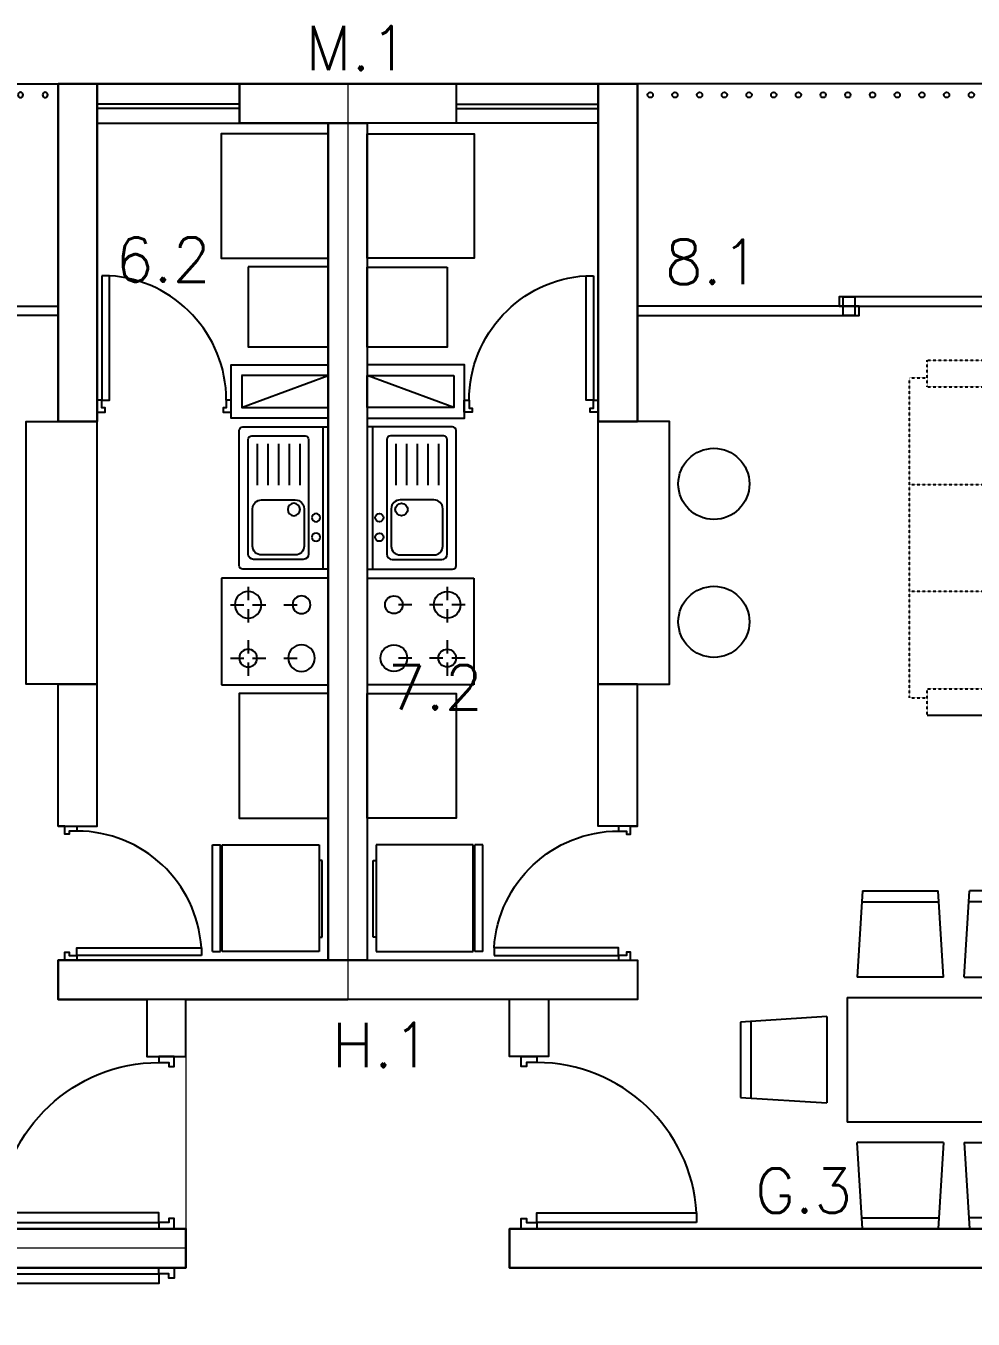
# Model space of a CAD drawing. Header units: inches. Extents: x -1960 to 5063, y 53 to 5870.
# Drawn here: x 1170 to 1703, y 714 to 1442 of the extents above; entities that cross this region are included whole.
import ezdxf

# ---------------------------------------------------------------- set-up
doc = ezdxf.new("R2010")
doc.units = ezdxf.units.IN
doc.header["$MEASUREMENT"] = 0
doc.linetypes.add('HIDDEN', pattern=[0.375, 0.25, -0.125])
for name, color, linetype in [('00_CONJUNTO', 1, 'Continuous'), ('00_ESTRUCTURA X', 3, 'Continuous'), ('00_ESTRUCTURA Y', 2, 'Continuous'), ('01 BLOQUES MUEBLES', 1, 'Continuous'), ('01 MUROS', 7, 'Continuous'), ('01 PUERTAS Y VENTANAS', 246, 'Continuous'), ('REV_JM', 201, 'Continuous')]:
    doc.layers.add(name, color=color, linetype=linetype)
for name, color, linetype, lineweight, plot in [('01 NO IMPRIMIR', 6, 'Continuous', 13, False), ('Distancia Origen', 130, 'Continuous', 5, False), ('Envigado', 130, 'Continuous', 5, False), ('Losas', 7, 'Continuous', 5, False), ('Nombres Muros X', 3, 'Continuous', 5, False), ('Nombres Muros Y', 2, 'Continuous', 5, False)]:
    doc.layers.add(name, color=color, linetype=linetype, lineweight=lineweight, plot=plot)
doc.styles.add('ARQ', font='SIMPLEX.shx')

# ---------------------------------------------------------------- blocks, each defined once
blk = doc.blocks.new('nombres muros y')
at = {"layer": 'Nombres Muros Y', "ltscale": 2, "style": 'ARQ'}
for s, p in [('6.2', (739.32, -44.32)), ('8.1', (1048.39, -45.6)), ('7.2', (892.42, -284.98))]:
    blk.add_text(s, height=25, dxfattribs=at).set_placement(p)
blk = doc.blocks.new('Nombres muros X')
at = {"layer": 'Nombres Muros X', "ltscale": 2, "style": 'ARQ'}
for s, p in [('M.1', (846.36, -20.66)), ('H.1', (861.16, -581.5)), ('G.3', (1099.18, -663.39))]:
    blk.add_text(s, height=25, dxfattribs=at).set_placement(p)
blk = doc.blocks.new('*U24')
at = {"layer": '01 PUERTAS Y VENTANAS'}
for points in [[(1555.74, 4997.81), (1633.73, 4997.81), (1633.73, 4993.11), (1555.74, 4993.11)], [(1633.73, 4997.81), (1633.73, 5000.81), (1641.24, 5000.81), (1641.24, 4995.81), (1638.66, 4995.81), (1638.66, 4997.81)], [(1633.73, 4916.81), (1633.73, 4919.82), (1638.66, 4919.82), (1638.66, 4921.82), (1641.24, 4921.82), (1641.24, 4916.81)]]:
    blk.add_lwpolyline(points, close=True, dxfattribs=at)
at = {"layer": '01 PUERTAS Y VENTANAS', "color": 8}
blk.add_arc((1633.85, 4998.08), 78.27, 183.64651, 269.91585, dxfattribs=at)
blk = doc.blocks.new('lav')
at = {"layer": '01 BLOQUES MUEBLES'}
for p, q in [((53035.94, -1515.88), (53035.94, -1455.88)), ((53035.94, -1455.88), (53040.41, -1455.88)), ((53040.41, -1515.88), (53040.41, -1455.88)), ((53041.37, -1515.88), (53041.37, -1455.88)), ((53041.37, -1455.88), (53095.92, -1455.88)), ((53095.92, -1455.88), (53095.92, -1515.88)), ((53097.55, -1464.75), (53095.92, -1464.75)), ((53097.55, -1507.95), (53097.55, -1464.75)), ((53095.92, -1507.95), (53097.55, -1507.95)), ((53035.94, -1515.88), (53040.41, -1515.88)), ((53095.92, -1515.88), (53041.37, -1515.88))]:
    blk.add_line(p, q, dxfattribs=at)
blk = doc.blocks.new('*U28')
at = {"layer": '01 PUERTAS Y VENTANAS'}
for points in [[(1557.24, 4993.31), (1560.24, 4993.31), (1560.24, 4998.24), (1562.24, 4998.24), (1562.24, 5000.81), (1557.24, 5000.81)], [(1638.24, 4993.31), (1641.24, 4993.31), (1641.24, 5000.81), (1636.23, 5000.81), (1636.23, 4998.24), (1638.24, 4998.24)], [(1638.24, 4915.31), (1638.24, 4993.31), (1633.53, 4993.31), (1633.53, 4915.31)]]:
    blk.add_lwpolyline(points, close=True, dxfattribs=at)
at = {"layer": '01 PUERTAS Y VENTANAS', "color": 8}
blk.add_arc((1638.51, 4993.42), 78.27, 180.08415, 266.35349, dxfattribs=at)
blk = doc.blocks.new('*U25')
at = {"layer": '01 PUERTAS Y VENTANAS'}
for points in [[(1644.24, 4993.31), (1641.24, 4993.31), (1641.24, 5000.81), (1646.24, 5000.81), (1646.24, 4998.24), (1644.24, 4998.24)], [(1725.24, 4993.31), (1722.24, 4993.31), (1722.24, 4998.24), (1720.23, 4998.24), (1720.23, 5000.81), (1725.24, 5000.81)], [(1644.24, 4915.31), (1644.24, 4993.31), (1648.95, 4993.31), (1648.95, 4915.31)]]:
    blk.add_lwpolyline(points, close=True, dxfattribs=at)
at = {"layer": '01 PUERTAS Y VENTANAS', "color": 8}
blk.add_arc((1643.97, 4993.42), 78.27, 273.64651, 359.91585, dxfattribs=at)
blk = doc.blocks.new('*U17')
at = {"layer": '01 MUROS', "ltscale": 9}
blk.add_circle((0, 0), 1.5, dxfattribs=at)
blk = doc.blocks.new('*U18')
at = {"layer": '01 MUROS', "color": 0, "linetype": 'ByBlock', "lineweight": -2, "transparency": 16777216}
for p in [(0, 0), (13.9, 0), (27.8, 0), (41.7, 0), (55.6, 0), (69.49, 0), (83.39, 0), (97.29, 0), (111.19, 0), (125.09, 0), (138.99, 0), (152.89, 0), (166.79, 0), (180.68, 0), (194.58, 0), (208.48, 0), (222.38, 0)]:
    blk.add_blockref('*U17', p, dxfattribs=at)
blk = doc.blocks.new('DM')
at = {"ltscale": 9}
blk.add_line((61243.01, -9286.39), (61291.69, -9304.39), dxfattribs=at)
at = {"layer": '00_CONJUNTO'}
blk.add_lwpolyline([(61161.69, -9278.39), (61161.69, -9278.39), (61139.69, -9278.39)], dxfattribs=at)
at = {"layer": '01 BLOQUES MUEBLES', "ltscale": 0.02}
for p, q in [((61231.69, -9190.39), (61231.69, -9130.39)), ((61231.69, -9130.39), (61291.69, -9130.39)), ((61246.69, -9142.89), (61246.69, -9135.39)), ((61246.69, -9142.89), (61246.69, -9135.39)), ((61246.69, -9142.89), (61246.69, -9135.39)), ((61246.69, -9142.89), (61246.69, -9135.39)), ((61246.69, -9142.89), (61246.69, -9135.39)), ((61236.69, -9145.39), (61244.19, -9145.39)), ((61236.69, -9145.39), (61244.19, -9145.39)), ((61236.69, -9145.39), (61244.19, -9145.39)), ((61236.69, -9145.39), (61244.19, -9145.39)), ((61236.69, -9145.39), (61244.19, -9145.39)), ((61246.69, -9155.39), (61246.69, -9147.89)), ((61246.69, -9155.39), (61246.69, -9147.89)), ((61246.69, -9155.39), (61246.69, -9147.89)), ((61246.69, -9155.39), (61246.69, -9147.89)), ((61246.69, -9155.39), (61246.69, -9147.89)), ((61249.19, -9145.39), (61256.69, -9145.39)), ((61249.19, -9145.39), (61256.69, -9145.39)), ((61249.19, -9145.39), (61256.69, -9145.39)), ((61249.19, -9145.39), (61256.69, -9145.39)), ((61249.19, -9145.39), (61256.69, -9145.39)), ((61266.69, -9145.39), (61274.19, -9145.39)), ((61266.69, -9145.39), (61274.19, -9145.39)), ((61266.69, -9145.39), (61274.19, -9145.39)), ((61266.69, -9145.39), (61274.19, -9145.39)), ((61266.69, -9145.39), (61274.19, -9145.39)), ((61246.69, -9172.89), (61246.69, -9165.39)), ((61246.69, -9172.89), (61246.69, -9165.39)), ((61246.69, -9172.89), (61246.69, -9165.39)), ((61246.69, -9172.89), (61246.69, -9165.39)), ((61246.69, -9172.89), (61246.69, -9165.39)), ((61236.69, -9175.39), (61244.19, -9175.39)), ((61236.69, -9175.39), (61244.19, -9175.39)), ((61236.69, -9175.39), (61244.19, -9175.39)), ((61236.69, -9175.39), (61244.19, -9175.39)), ((61236.69, -9175.39), (61244.19, -9175.39)), ((61246.69, -9185.39), (61246.69, -9177.89)), ((61246.69, -9185.39), (61246.69, -9177.89)), ((61246.69, -9185.39), (61246.69, -9177.89)), ((61246.69, -9185.39), (61246.69, -9177.89)), ((61246.69, -9185.39), (61246.69, -9177.89)), ((61249.19, -9175.39), (61256.69, -9175.39)), ((61249.19, -9175.39), (61256.69, -9175.39)), ((61249.19, -9175.39), (61256.69, -9175.39)), ((61249.19, -9175.39), (61256.69, -9175.39)), ((61249.19, -9175.39), (61256.69, -9175.39)), ((61266.69, -9175.39), (61274.19, -9175.39)), ((61266.69, -9175.39), (61274.19, -9175.39)), ((61266.69, -9175.39), (61274.19, -9175.39)), ((61266.69, -9175.39), (61274.19, -9175.39)), ((61266.69, -9175.39), (61274.19, -9175.39)), ((61291.69, -9190.39), (61231.69, -9190.39)), ((61291.69, -9190.39), (61231.69, -9190.39)), ((61291.69, -9190.39), (61231.69, -9190.39)), ((61291.69, -9190.39), (61231.69, -9190.39)), ((61291.69, -9190.39), (61231.69, -9190.39))]:
    blk.add_line(p, q, dxfattribs=at)
at = {"layer": '01 BLOQUES MUEBLES'}
for p, q in [((61288.69, -9275.39), (61288.69, -9195.39)), ((61277.69, -9200.89), (61249.69, -9200.89)), ((61273.19, -9203.39), (61254.19, -9203.39)), ((61246.69, -9203.89), (61246.69, -9233.89)), ((61249.19, -9208.39), (61249.19, -9229.39)), ((61278.19, -9229.39), (61278.19, -9208.39)), ((61280.69, -9268.39), (61280.69, -9203.89)), ((61246.69, -9233.89), (61246.69, -9268.39)), ((61254.19, -9234.39), (61273.19, -9234.39)), ((61251.69, -9265.83), (61251.69, -9242.74)), ((61257.69, -9265.83), (61257.69, -9242.74)), ((61263.69, -9265.83), (61263.69, -9242.74)), ((61269.69, -9265.83), (61269.69, -9242.74)), ((61275.69, -9265.83), (61275.69, -9242.74)), ((61248.69, -9270.39), (61278.69, -9270.39))]:
    blk.add_line(p, q, dxfattribs=at)
blk.add_lwpolyline([(61291.69, -9125.39), (61241.69, -9125.39), (61241.69, -9055.39), (61291.69, -9055.39)], close=True, dxfattribs=at)
for points in [[(61161.69, -9130.78), (61121.69, -9130.78), (61121.69, -9278.39), (61161.69, -9278.39)], [(61161.69, -9130.78), (61161.69, -9278.39)], [(61246.69, -9365.39), (61246.69, -9320.39), (61291.69, -9320.39), (61291.69, -9365.39), (61246.69, -9365.39)], [(61291.55, -9440.39), (61231.55, -9440.39), (61231.55, -9370.39), (61291.69, -9370.39), (61291.69, -9440.39)]]:
    blk.add_lwpolyline(points, dxfattribs=at)
blk.add_lwpolyline([(61243.69, -9275.39), (61291.69, -9275.39), (61291.69, -9195.39), (61243.69, -9195.39, 0.414214), (61241.69, -9197.39), (61241.69, -9273.39, 0.414214)], format="xyb", close=True, dxfattribs=at)
at = {"layer": '01 BLOQUES MUEBLES', "ltscale": 0.02}
for centre, radius in [((61276.69, -9145.39), 7.5), ((61276.69, -9145.39), 7.5), ((61276.69, -9145.39), 7.5), ((61276.69, -9145.39), 7.5), ((61276.69, -9145.39), 7.5), ((61246.69, -9145.39), 5), ((61246.69, -9145.39), 5), ((61246.69, -9145.39), 5), ((61246.69, -9145.39), 5), ((61246.69, -9145.39), 5), ((61246.69, -9175.39), 7.5), ((61246.69, -9175.39), 7.5), ((61246.69, -9175.39), 7.5), ((61246.69, -9175.39), 7.5), ((61246.69, -9175.39), 7.5), ((61276.69, -9175.39), 5), ((61276.69, -9175.39), 5), ((61276.69, -9175.39), 5), ((61276.69, -9175.39), 5), ((61276.69, -9175.39), 5)]:
    blk.add_circle(centre, radius, dxfattribs=at)
at = {"layer": '01 BLOQUES MUEBLES'}
for centre, radius in [((61284.87, -9213.39), 2.32), ((61284.87, -9224.39), 2.32), ((61272.42, -9228.96), 3.5)]:
    blk.add_circle(centre, radius, dxfattribs=at)
for centre, radius, start, end in [((61249.69, -9203.89), 3, 90, 180), ((61254.19, -9208.39), 5, 90, 180), ((61273.19, -9208.39), 5, 0, 90), ((61277.69, -9203.89), 3, 0, 90), ((61254.19, -9229.39), 5, 180, 270), ((61273.19, -9229.39), 5, 270, 360), ((61248.69, -9268.39), 2, 180, 270), ((61278.69, -9268.39), 2, 270, 0)]:
    blk.add_arc(centre, radius, start, end, dxfattribs=at)
at = {"layer": '01 MUROS'}
for points in [[(60689.69, -8824.39), (60879.69, -8824.39), (60879.69, -8982.39), (60765.08, -8982.39), (60765.08, -9004.39), (60901.69, -9004.39), (60901.69, -8824.39), (61211.69, -8824.39), (61211.69, -8813.39)], [(61139.69, -8975.39), (61139.69, -8953.39), (61189.69, -8953.39), (61189.69, -8921.32), (61211.69, -8921.32), (61211.69, -8953.39), (61302.69, -8953.39)], [(61143.6, -9050.78), (61139.69, -9050.78), (61161.69, -9050.78), (61161.69, -9446.39), (61291.69, -9446.39), (61291.69, -8975.39), (61161.69, -8975.39), (61139.69, -8975.39)], [(61139.69, -9050.78), (61139.69, -9130.78), (61161.69, -9130.78)], [(61302.69, -9468.39), (61139.69, -9468.39), (61139.69, -9278.39), (61161.69, -9278.39)], [(61291.69, -9280.39), (61237.08, -9280.39), (61237.08, -9310.39), (61291.69, -9310.39)], [(61243.08, -9304.39), (61243.08, -9286.39), (61291.69, -9286.39), (61291.69, -9304.39), (61243.01, -9304.39)], [(60879.69, -9423.39), (60879.69, -9468.39), (61302.69, -9468.39)], [(61161.69, -9445.64), (61161.69, -9468.39)], [(61241.76, -9468.39), (61241.76, -9446.39)], [(61241.76, -9454.59), (61161.69, -9454.59)], [(61241.76, -9457.01), (61161.69, -9457.01)]]:
    blk.add_lwpolyline(points, dxfattribs=at)
blk.add_lwpolyline([(61014.9, -9343.39), (61139.69, -9343.39), (61139.69, -9338.11), (61014.9, -9338.11)], close=True, dxfattribs=at)
blk.add_blockref('*U18', (60910.1, -9462.17), dxfattribs=at)
at = {"layer": '01 PUERTAS Y VENTANAS', "xscale": 1.153931916447351, "yscale": 1.153931916447351, "zscale": 1.153931916447351, "rotation": 270}
blk.add_blockref('*U25', (55434.42, -6930.51), dxfattribs=at)
at = {"layer": '01 PUERTAS Y VENTANAS', "xscale": -0.8975026016796874, "yscale": 0.8975026016796874, "zscale": 0.8975026016796874}
for name, p in [('*U24', (62616.62, -13463.63)), ('*U28', (62634.71, -13772))]:
    blk.add_blockref(name, p, dxfattribs=at)
at = {"layer": 'REV_JM', "xscale": -1, "rotation": 180}
blk.add_blockref('lav', (8190.77, -10496.27), dxfattribs=at)
blk = doc.blocks.new('*U15')
at = {"layer": '01 MUROS', "ltscale": 9}
blk.add_circle((0, 0), 1.5, dxfattribs=at)
blk = doc.blocks.new('*U16')
at = {"layer": '01 MUROS', "color": 0, "linetype": 'ByBlock', "lineweight": -2, "transparency": 16777216}
for p in [(0, 0), (13.9, 0), (27.8, 0), (41.7, 0), (55.6, 0), (69.49, 0), (83.39, 0), (97.29, 0), (111.19, 0), (125.09, 0), (138.99, 0), (152.89, 0), (166.79, 0), (180.68, 0), (194.58, 0), (208.48, 0), (222.38, 0)]:
    blk.add_blockref('*U15', p, dxfattribs=at)
blk = doc.blocks.new('DM2')
at = {"ltscale": 9}
blk.add_line((63904.89, -9525.63), (63953.56, -9543.63), dxfattribs=at)
at = {"layer": '00_CONJUNTO'}
blk.add_lwpolyline([(63823.56, -9517.63), (63823.56, -9517.63), (63801.56, -9517.63)], dxfattribs=at)
at = {"layer": '01 BLOQUES MUEBLES'}
for p, q in [((63572.26, -9069.7), (63614.76, -9069.7)), ((63674.87, -9069.7), (63632.37, -9069.7)), ((63617.8, -9112.2), (63569.23, -9112.2)), ((63629.33, -9112.2), (63677.9, -9112.2)), ((63563.57, -9123.63), (63683.57, -9123.63)), ((63683.56, -9193.63), (63683.57, -9123.63)), ((63694.99, -9182.92), (63694.99, -9134.35)), ((63737.49, -9137.38), (63737.49, -9179.88)), ((63683.56, -9193.63), (63563.56, -9193.63)), ((63617.8, -9205.06), (63569.23, -9205.06)), ((63629.33, -9205.06), (63677.9, -9205.06)), ((63572.26, -9247.56), (63614.76, -9247.56)), ((63572.26, -9253.63), (63614.76, -9253.63)), ((63674.87, -9247.56), (63632.37, -9247.56)), ((63674.87, -9253.63), (63632.37, -9253.63)), ((63950.56, -9514.63), (63950.56, -9434.63)), ((63908.56, -9443.13), (63908.56, -9473.13)), ((63939.56, -9440.13), (63911.56, -9440.13)), ((63935.06, -9442.63), (63916.06, -9442.63)), ((63942.56, -9507.63), (63942.56, -9443.13)), ((63911.06, -9447.63), (63911.06, -9468.63)), ((63940.06, -9468.63), (63940.06, -9447.63)), ((63908.56, -9473.13), (63908.56, -9507.63)), ((63916.06, -9473.63), (63935.06, -9473.63)), ((63913.56, -9505.08), (63913.56, -9481.98)), ((63919.56, -9505.08), (63919.56, -9481.98)), ((63925.56, -9505.08), (63925.56, -9481.98)), ((63931.56, -9505.08), (63931.56, -9481.98)), ((63937.56, -9505.08), (63937.56, -9481.98)), ((63910.56, -9509.63), (63940.56, -9509.63))]:
    blk.add_line(p, q, dxfattribs=at)
at = {"layer": '01 BLOQUES MUEBLES', "linetype": 'HIDDEN', "ltscale": 0.01}
for p, q in [((63638.56, -9352.29), (63638.56, -9367.29)), ((63648.56, -9362.29), (63638.56, -9362.29)), ((63648.56, -9362.29), (63648.56, -9542.29)), ((63638.56, -9367.29), (63578.56, -9367.29)), ((63648.56, -9422.29), (63578.56, -9422.29)), ((63648.56, -9482.29), (63578.56, -9482.29)), ((63638.56, -9537.29), (63578.56, -9537.29)), ((63638.56, -9537.29), (63638.56, -9552.29)), ((63648.56, -9542.29), (63638.56, -9542.29)), ((63638.56, -9552.29), (63563.56, -9552.29))]:
    blk.add_line(p, q, dxfattribs=at)
at = {"layer": '01 BLOQUES MUEBLES', "ltscale": 0.02}
for p, q in [((63893.56, -9429.63), (63893.56, -9369.63)), ((63893.56, -9369.63), (63953.56, -9369.63)), ((63908.56, -9382.13), (63908.56, -9374.63)), ((63908.56, -9382.13), (63908.56, -9374.63)), ((63908.56, -9382.13), (63908.56, -9374.63)), ((63908.56, -9382.13), (63908.56, -9374.63)), ((63908.56, -9382.13), (63908.56, -9374.63)), ((63898.56, -9384.63), (63906.06, -9384.63)), ((63898.56, -9384.63), (63906.06, -9384.63)), ((63898.56, -9384.63), (63906.06, -9384.63)), ((63898.56, -9384.63), (63906.06, -9384.63)), ((63898.56, -9384.63), (63906.06, -9384.63)), ((63911.06, -9384.63), (63918.56, -9384.63)), ((63911.06, -9384.63), (63918.56, -9384.63)), ((63911.06, -9384.63), (63918.56, -9384.63)), ((63911.06, -9384.63), (63918.56, -9384.63)), ((63911.06, -9384.63), (63918.56, -9384.63)), ((63928.56, -9384.63), (63936.06, -9384.63)), ((63928.56, -9384.63), (63936.06, -9384.63)), ((63928.56, -9384.63), (63936.06, -9384.63)), ((63928.56, -9384.63), (63936.06, -9384.63)), ((63928.56, -9384.63), (63936.06, -9384.63)), ((63908.56, -9394.63), (63908.56, -9387.13)), ((63908.56, -9394.63), (63908.56, -9387.13)), ((63908.56, -9394.63), (63908.56, -9387.13)), ((63908.56, -9394.63), (63908.56, -9387.13)), ((63908.56, -9394.63), (63908.56, -9387.13)), ((63908.56, -9412.13), (63908.56, -9404.63)), ((63908.56, -9412.13), (63908.56, -9404.63)), ((63908.56, -9412.13), (63908.56, -9404.63)), ((63908.56, -9412.13), (63908.56, -9404.63)), ((63908.56, -9412.13), (63908.56, -9404.63)), ((63898.56, -9414.63), (63906.06, -9414.63)), ((63898.56, -9414.63), (63906.06, -9414.63)), ((63898.56, -9414.63), (63906.06, -9414.63)), ((63898.56, -9414.63), (63906.06, -9414.63)), ((63898.56, -9414.63), (63906.06, -9414.63)), ((63908.56, -9424.63), (63908.56, -9417.13)), ((63908.56, -9424.63), (63908.56, -9417.13)), ((63908.56, -9424.63), (63908.56, -9417.13)), ((63908.56, -9424.63), (63908.56, -9417.13)), ((63908.56, -9424.63), (63908.56, -9417.13)), ((63911.06, -9414.63), (63918.56, -9414.63)), ((63911.06, -9414.63), (63918.56, -9414.63)), ((63911.06, -9414.63), (63918.56, -9414.63)), ((63911.06, -9414.63), (63918.56, -9414.63)), ((63911.06, -9414.63), (63918.56, -9414.63)), ((63928.56, -9414.63), (63936.06, -9414.63)), ((63928.56, -9414.63), (63936.06, -9414.63)), ((63928.56, -9414.63), (63936.06, -9414.63)), ((63928.56, -9414.63), (63936.06, -9414.63)), ((63928.56, -9414.63), (63936.06, -9414.63)), ((63953.56, -9429.63), (63893.56, -9429.63)), ((63953.56, -9429.63), (63893.56, -9429.63)), ((63953.56, -9429.63), (63893.56, -9429.63)), ((63953.56, -9429.63), (63893.56, -9429.63)), ((63953.56, -9429.63), (63893.56, -9429.63))]:
    blk.add_line(p, q, dxfattribs=at)
at = {"layer": '01 BLOQUES MUEBLES'}
for points in [[(63614.76, -9063.63), (63572.26, -9063.63)], [(63617.8, -9112.2), (63614.76, -9063.63)], [(63629.33, -9112.2), (63632.37, -9063.63)], [(63674.87, -9063.63), (63632.37, -9063.63)], [(63674.87, -9063.63), (63677.9, -9112.2)], [(63743.56, -9137.38), (63694.99, -9134.35)], [(63743.56, -9179.88), (63743.56, -9137.38)], [(63694.99, -9182.92), (63743.56, -9179.88)], [(63617.8, -9205.06), (63614.76, -9253.63)], [(63629.33, -9205.06), (63632.37, -9253.63)], [(63674.87, -9253.63), (63677.9, -9205.06)], [(63563.56, -9552.29), (63563.56, -9352.29), (63638.56, -9352.29)], [(63823.56, -9370.02), (63783.56, -9370.02), (63783.56, -9517.63), (63823.56, -9517.63)], [(63823.56, -9370.02), (63823.56, -9517.63)], [(63908.56, -9604.63), (63908.56, -9559.63), (63953.56, -9559.63), (63953.56, -9604.63), (63908.56, -9604.63)], [(63953.42, -9679.63), (63893.42, -9679.63), (63893.42, -9609.63), (63953.56, -9609.63), (63953.56, -9679.63)]]:
    blk.add_lwpolyline(points, dxfattribs=at)
blk.add_lwpolyline([(63953.56, -9364.63), (63903.56, -9364.63), (63903.56, -9294.63), (63953.56, -9294.63)], close=True, dxfattribs=at)
blk.add_lwpolyline([(63905.56, -9514.63), (63953.56, -9514.63), (63953.56, -9434.63), (63905.56, -9434.63, 0.414214), (63903.56, -9436.63), (63903.56, -9512.63, 0.414214)], format="xyb", close=True, dxfattribs=at)
at = {"layer": '01 BLOQUES MUEBLES', "ltscale": 0.02}
for centre, radius in [((63938.56, -9384.63), 7.5), ((63938.56, -9384.63), 7.5), ((63938.56, -9384.63), 7.5), ((63938.56, -9384.63), 7.5), ((63938.56, -9384.63), 7.5), ((63908.56, -9384.63), 5), ((63908.56, -9384.63), 5), ((63908.56, -9384.63), 5), ((63908.56, -9384.63), 5), ((63908.56, -9384.63), 5), ((63908.56, -9414.63), 7.5), ((63908.56, -9414.63), 7.5), ((63908.56, -9414.63), 7.5), ((63908.56, -9414.63), 7.5), ((63908.56, -9414.63), 7.5), ((63938.56, -9414.63), 5), ((63938.56, -9414.63), 5), ((63938.56, -9414.63), 5), ((63938.56, -9414.63), 5), ((63938.56, -9414.63), 5)]:
    blk.add_circle(centre, radius, dxfattribs=at)
at = {"layer": '01 BLOQUES MUEBLES'}
for centre, radius in [((63758.56, -9405.02), 20), ((63946.74, -9452.63), 2.32), ((63758.56, -9482.63), 20), ((63934.29, -9468.21), 3.5), ((63946.74, -9463.63), 2.32)]:
    blk.add_circle(centre, radius, dxfattribs=at)
for centre, radius, start, end in [((63911.56, -9443.13), 3, 90, 180), ((63916.06, -9447.63), 5, 90, 180), ((63935.06, -9447.63), 5, 0, 90), ((63939.56, -9443.13), 3, 0, 90), ((63916.06, -9468.63), 5, 180, 270), ((63935.06, -9468.63), 5, 270, 360), ((63910.56, -9507.63), 2, 180, 270), ((63940.56, -9507.63), 2, 270, 0)]:
    blk.add_arc(centre, radius, start, end, dxfattribs=at)
at = {"layer": '01 MUROS'}
for points in [[(63351.56, -9063.63), (63541.56, -9063.63), (63541.56, -9221.63), (63426.96, -9221.63), (63426.96, -9243.63), (63563.56, -9243.63), (63563.56, -9063.63), (63873.56, -9063.63), (63873.56, -9052.63)], [(63801.56, -9214.63), (63801.56, -9192.63), (63851.56, -9192.63), (63851.56, -9160.56), (63873.56, -9160.56), (63873.56, -9192.63), (63964.56, -9192.63)], [(63805.48, -9290.02), (63801.56, -9290.02), (63823.56, -9290.02), (63823.56, -9685.63), (63953.56, -9685.63), (63953.56, -9214.63), (63823.56, -9214.63), (63801.56, -9214.63)], [(63801.56, -9290.02), (63801.56, -9370.02), (63823.56, -9370.02)], [(63964.56, -9707.63), (63801.56, -9707.63), (63801.56, -9517.63), (63823.56, -9517.63)], [(63953.56, -9519.63), (63898.95, -9519.63), (63898.95, -9549.63), (63953.56, -9549.63)], [(63904.95, -9543.63), (63904.95, -9525.63), (63953.56, -9525.63), (63953.56, -9543.63), (63904.89, -9543.63)], [(63541.56, -9662.63), (63541.56, -9707.63), (63964.56, -9707.63)], [(63823.56, -9684.89), (63823.56, -9707.63)], [(63903.63, -9707.63), (63903.63, -9685.63)], [(63903.63, -9693.83), (63823.56, -9693.83)], [(63903.63, -9696.26), (63823.56, -9696.26)]]:
    blk.add_lwpolyline(points, dxfattribs=at)
for points in [[(63676.77, -9582.63), (63801.56, -9582.63), (63801.56, -9577.36), (63676.77, -9577.36)], [(63679.27, -9577.36), (63685.86, -9577.36), (63685.86, -9587.91), (63679.27, -9587.91)], [(63563.56, -9587.91), (63688.08, -9587.91), (63688.08, -9582.63), (63563.56, -9582.63)]]:
    blk.add_lwpolyline(points, close=True, dxfattribs=at)
blk.add_blockref('*U16', (63571.98, -9701.41), dxfattribs=at)
at = {"layer": '01 PUERTAS Y VENTANAS', "xscale": 1.153931916447351, "yscale": 1.153931916447351, "zscale": 1.153931916447351, "rotation": 270}
blk.add_blockref('*U25', (58096.3, -7169.75), dxfattribs=at)
at = {"layer": '01 PUERTAS Y VENTANAS', "xscale": -0.8975026016796874, "yscale": 0.8975026016796874, "zscale": 0.8975026016796874}
for name, p in [('*U24', (65278.49, -13702.88)), ('*U28', (65296.58, -14011.24))]:
    blk.add_blockref(name, p, dxfattribs=at)
at = {"layer": 'REV_JM', "xscale": -1, "rotation": 180}
blk.add_blockref('lav', (10852.65, -10735.52), dxfattribs=at)
blk = doc.blocks.new('est')
at = {"layer": '00_ESTRUCTURA X'}
for points in [[(66312.05, -25837.11), (66433.92, -25837.11), (66433.92, -25859.11), (66312.05, -25859.11), (66312.05, -25837.11)], [(66312.05, -25859.11), (66312.05, -25837.11), (66433.92, -25837.11), (66433.92, -25859.11), (66312.05, -25859.11)], [(66209.99, -26352.11), (66209.99, -26330.11), (66535.99, -26330.11), (66535.99, -26352.11), (66209.99, -26352.11)], [(65395.99, -26503.11), (66281.99, -26503.11), (66281.99, -26481.11), (65395.99, -26481.11), (65395.99, -26503.11)], [(66463.99, -26481.11), (66463.99, -26503.11), (68716.92, -26503.11), (68716.92, -26481.11), (66463.99, -26481.11)]]:
    blk.add_lwpolyline(points, dxfattribs=at)
at = {"layer": '00_ESTRUCTURA X', "ltscale": 2}
for points in [[(65838.99, -26481.11), (66281.99, -26481.11), (66281.99, -26503.11), (65838.99, -26503.11)], [(66463.99, -26481.11), (67027.22, -26481.11), (67027.22, -26503.11), (66463.99, -26503.11)]]:
    blk.add_lwpolyline(points, close=True, dxfattribs=at)
at = {"layer": '00_ESTRUCTURA Y', "color": 2}
for points in [[(66209.99, -26027.11), (66209.99, -25837.11), (66231.99, -25837.11), (66231.99, -26027.11), (66209.99, -26027.11)], [(66535.99, -26027.11), (66535.99, -25837.11), (66513.99, -25837.11), (66513.99, -26027.11), (66535.99, -26027.11)], [(66361.99, -25859.11), (66383.99, -25859.11), (66383.99, -26330.11), (66361.99, -26330.11), (66361.99, -25859.11), (66383.99, -25859.11)]]:
    blk.add_lwpolyline(points, dxfattribs=at)
blk = doc.blocks.new('Muro Y')
at = {"layer": '00_ESTRUCTURA Y', "color": 2}
for points in [[(66209.99, -26027.11), (66209.99, -25837.11), (66231.99, -25837.11), (66231.99, -26027.11), (66209.99, -26027.11)], [(66535.99, -26027.11), (66535.99, -25837.11), (66513.99, -25837.11), (66513.99, -26027.11), (66535.99, -26027.11)], [(66361.99, -25859.11), (66383.99, -25859.11), (66383.99, -26330.11), (66361.99, -26330.11), (66361.99, -25859.11), (66383.99, -25859.11)]]:
    blk.add_lwpolyline(points, dxfattribs=at)

msp = doc.modelspace()

# ---------------------------------------------------------------- linework, layer by layer
at = {"layer": '00_ESTRUCTURA X'}
for points in [[(1289.78, 1409.03), (1411.65, 1409.03), (1411.65, 1387.03), (1289.78, 1387.03), (1289.78, 1409.03)], [(1289.78, 1387.03), (1289.78, 1409.03), (1411.65, 1409.03), (1411.65, 1387.03), (1289.78, 1387.03)], [(1187.71, 894.03), (1187.71, 916.03), (1513.71, 916.03), (1513.71, 894.03), (1187.71, 894.03)], [(1441.71, 765.03), (1441.71, 743.03), (3694.65, 743.03), (3694.65, 765.03), (1441.71, 765.03)]]:
    msp.add_lwpolyline(points, dxfattribs=at)
at = {"layer": '00_ESTRUCTURA Y'}
for points in [[(1187.71, 1219.03), (1187.71, 1409.03), (1209.71, 1409.03), (1209.71, 1219.03), (1187.71, 1219.03)], [(1513.71, 1219.03), (1513.71, 1409.03), (1491.71, 1409.03), (1491.71, 1219.03), (1513.71, 1219.03)], [(1339.71, 1387.03), (1361.71, 1387.03), (1361.71, 916.03), (1339.71, 916.03), (1339.71, 1387.03), (1361.71, 1387.03)]]:
    msp.add_lwpolyline(points, dxfattribs=at)
at = {"layer": '01 MUROS'}
msp.add_lwpolyline([(1441.71, 754.03), (1441.71, 743.03), (1944.65, 743.03)], dxfattribs=at)
at = {"layer": 'Envigado', "ltscale": 2}
msp.add_lwpolyline([(4208.65, 1409.03), (2859.71, 1409.03), (2859.71, 1364.03), (2412.71, 1364.03), (2412.71, 1057.03), (2220.71, 1057.03), (2220.71, 1364.03), (1773.71, 1364.03), (1773.71, 1409.03), (927.71, 1409.03), (927.71, 1364.03), (480.71, 1364.03), (480.71, 1057.03), (373.71, 1057.03)], dxfattribs=at)
at = {"layer": 'Losas', "ltscale": 2}
msp.add_lwpolyline([(373.71, 754.03), (373.71, 1057.03), (480.71, 1057.03), (480.71, 1364.03), (927.71, 1364.03), (927.71, 1409.03), (1350.71, 1409.03), (1350.71, 894.03), (1259.71, 894.03), (1259.71, 754.03), (373.71, 754.03)], dxfattribs=at)

# ---------------------------------------------------------------- block references
at = {"layer": '01 MUROS', "xscale": -1, "rotation": 180}
msp.add_blockref('DM', (-59951.98, -8059.35), dxfattribs=at)
at = {"layer": '01 MUROS', "ltscale": 2}
msp.add_blockref('Muro Y', (-65022.27, 27246.14), dxfattribs=at)
at = {"layer": '01 MUROS', "rotation": 180}
msp.add_blockref('DM2', (65315.28, -8298.6), dxfattribs=at)
at = {"layer": '01 MUROS'}
msp.add_blockref('DM', (-59951.98, 9567.42), dxfattribs=at)
at = {"layer": '01 NO IMPRIMIR', "ltscale": 2}
msp.add_blockref('est', (-65022.27, 27246.14), dxfattribs=at)
at = {"layer": 'Distancia Origen'}
msp.add_blockref('Nombres muros X', (480.71, 1437.35), dxfattribs=at)
at = {"layer": 'Nombres Muros Y'}
msp.add_blockref('nombres muros y', (480.71, 1342.03), dxfattribs=at)

doc.saveas('drawing.dxf')
